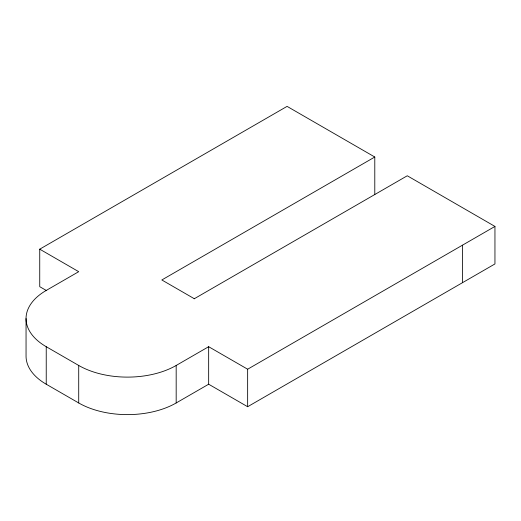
<?xml version="1.0" encoding="UTF-8"?>
<svg xmlns="http://www.w3.org/2000/svg" width="521" height="521" viewBox="0 0 521 521"><rect width="100%" height="100%" fill="white"/><g stroke="black" fill="none" stroke-linecap="round" stroke-linejoin="round"><path stroke-width="0.78" d="M46.701 290.705L39.739 286.687L39.739 249.175L287.078 106.375L374.788 157.016L374.788 194.528M374.788 157.016L161.829 279.966L194.313 298.722M194.157 298.813L407.272 175.772L494.95 226.427L494.95 263.939L247.644 406.719L208.66 384.218L176.176 402.967A68.915 39.785 0 0 1 78.717 402.967L46.232 384.218A68.915 39.785 0 0 1 26.05 356.084L26.05 318.572M39.739 249.175L78.717 271.682L46.232 290.438A68.915 39.785 0 0 0 46.232 346.706L78.717 365.462A68.915 39.785 0 0 0 176.176 365.462L208.66 346.706L247.644 369.213L494.95 226.427M462.433 245.202L462.433 282.714M247.644 369.213L247.644 406.719M208.66 346.706L208.66 384.218M176.176 365.462L176.176 402.967M78.717 365.462L78.717 402.967M46.232 346.706L46.232 384.218"/></g></svg>
